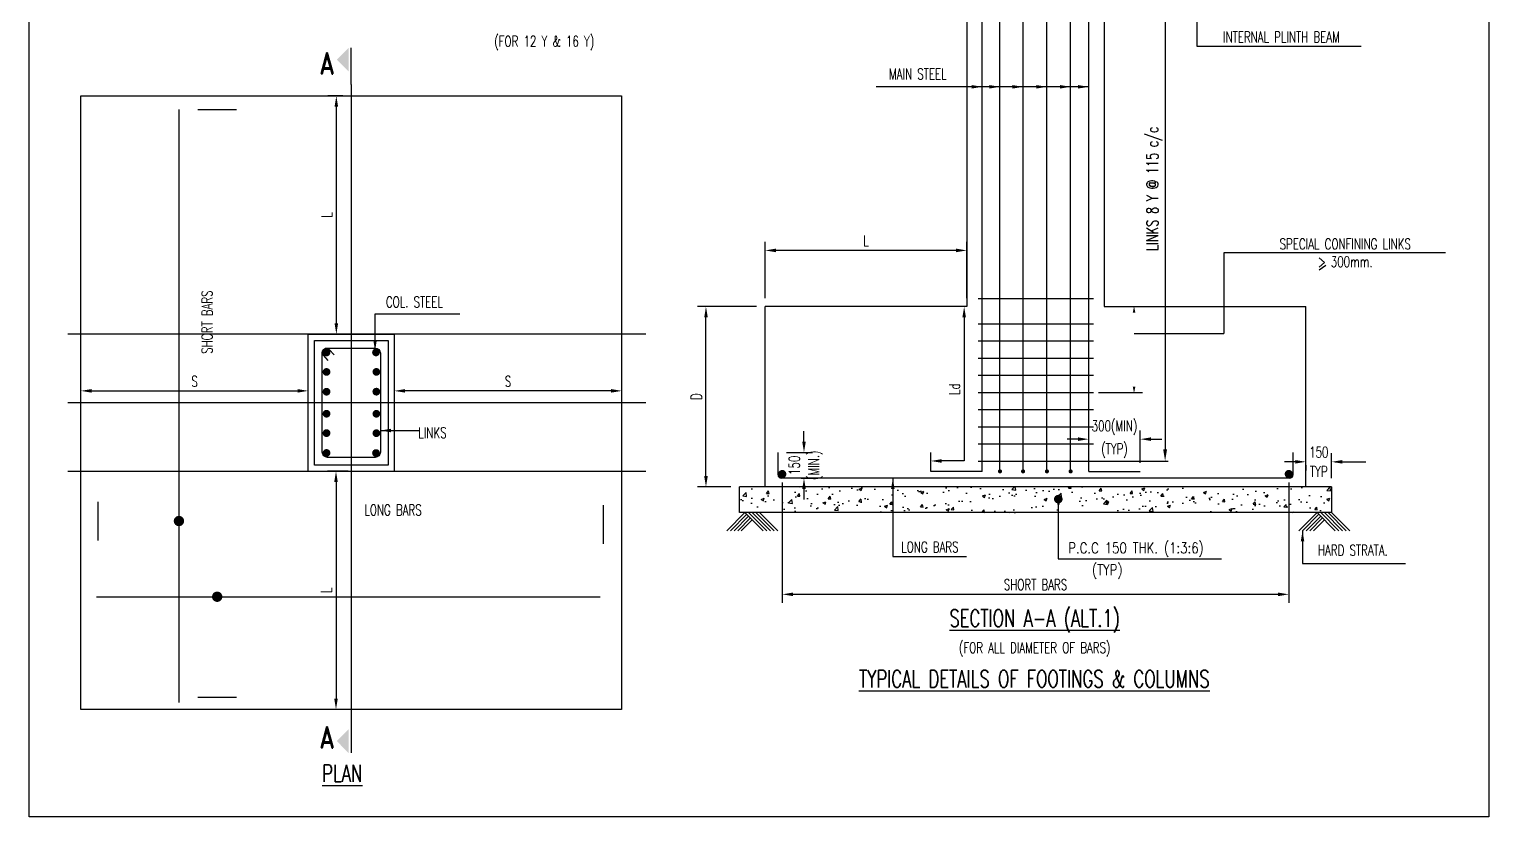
# Model space of a CAD drawing. Extents: x 489124 to 794428, y -356295 to -29813.
# Drawn here: x 714199 to 748208, y -94887 to -76521 of the extents above; entities that cross this region are included whole.
import ezdxf
from ezdxf.enums import TextEntityAlignment as Align
from ezdxf.lldxf.tags import DXFTag

# ---------------------------------------------------------------- set-up
doc = ezdxf.new("R2010")
doc.units = 0
doc.header["$LTSCALE"] = 500
doc.header["$MEASUREMENT"] = 0
doc.layers.get('DEFPOINTS').update_dxf_attribs({"color": 4})
for name, color, linetype in [('CEN', 8, 'CENTER'), ('COL', 1, 'Continuous'), ('DIM', 5, 'Continuous'), ('FOOT', 4, 'Continuous'), ('FRAME', 6, 'Continuous'), ('LINK', 2, 'Continuous'), ('MISC', 5, 'Continuous'), ('P.C.C.', 8, 'Continuous'), ('RING', 4, 'Continuous'), ('SECT', 1, 'Continuous'), ('STEEL', 6, 'Continuous'), ('TXT', 4, 'Continuous'), ('TXT1', 2, 'Continuous')]:
    doc.layers.add(name, color=color, linetype=linetype)
doc.layers.add('HEADING-TXT', color=1, linetype='Continuous', lineweight=25)
doc.styles.add('ROMAND', font='romand')
doc.styles.add('ROMANS', font='r.shx', dxfattribs={"width": 0.7, "bigfont": 'bigfont.shx'})
tags = doc.linetypes.add('CENTER', pattern=[2, 1.25, -0.25, 0.25, -0.25]).pattern_tags.tags
tags[10:11] = [DXFTag(74, 4), DXFTag(75, 0), DXFTag(340, '0'), DXFTag(46, 1.0), DXFTag(50, 0.0), DXFTag(44, 0.0), DXFTag(45, 0.0)]
tags[8:9] = [DXFTag(74, 4), DXFTag(75, 0), DXFTag(340, '0'), DXFTag(46, 1.0), DXFTag(50, 0.0), DXFTag(44, 0.0), DXFTag(45, 0.0)]
tags[6:7] = [DXFTag(74, 4), DXFTag(75, 0), DXFTag(340, '0'), DXFTag(46, 1.0), DXFTag(50, 0.0), DXFTag(44, 0.0), DXFTag(45, 0.0)]
tags[4:5] = [DXFTag(74, 4), DXFTag(75, 0), DXFTag(340, '0'), DXFTag(46, 1.0), DXFTag(50, 0.0), DXFTag(44, 0.0), DXFTag(45, 0.0)]
tags = doc.linetypes.add('HIDDEN', pattern=[0.375, 0.25, -0.125]).pattern_tags.tags
tags[6:7] = [DXFTag(74, 4), DXFTag(75, 0), DXFTag(340, '0'), DXFTag(46, 1.0), DXFTag(50, 0.0), DXFTag(44, 0.0), DXFTag(45, 0.0)]
tags[4:5] = [DXFTag(74, 4), DXFTag(75, 0), DXFTag(340, '0'), DXFTag(46, 1.0), DXFTag(50, 0.0), DXFTag(44, 0.0), DXFTag(45, 0.0)]
doc.dimstyles.new('Copy of INT2TIMES', dxfattribs={"dimtxt": 300, "dimasz": 275, "dimexe": 75, "dimexo": 75, "dimgap": 40, "dimtad": 1, "dimdec": 0, "dimlfac": 0.5, "dimrnd": 5, "dimzin": 0, "dimdsep": 46, "dimtxsty": 'ROMANS', "dimcen": -1, "dimclrd": 5, "dimclre": 5, "dimclrt": 4, "dimadec": 0, "dimazin": 0, "dimtfac": 1, "dimtdec": 0, "dimtix": 1, "dimtofl": 0, "dimtmove": 2, "dimatfit": 3, "dimfxl": 0, "dimtolj": 1, "dimtzin": 0, "dimarcsym": 0})
doc.dimstyles.new('dim25', dxfattribs={"dimtxt": 250, "dimasz": 250, "dimexe": 200, "dimexo": 200, "dimgap": 100, "dimtad": 1, "dimdec": 0, "dimlfac": 0.25, "dimzin": 0, "dimdsep": 46, "dimtxsty": 'ROMANS', "dimcen": 0, "dimclrd": 5, "dimclre": 5, "dimclrt": 4, "dimadec": 0, "dimazin": 0, "dimtfac": 1, "dimtdec": 0, "dimtix": 1, "dimtofl": 0, "dimtmove": 2, "dimatfit": 3, "dimfxl": 0, "dimtolj": 1, "dimtzin": 0, "dimlwd": -1, "dimlwe": -1, "dimarcsym": 0})
doc.dimstyles.new('INT$7', dxfattribs={"dimtxt": 9, "dimasz": 8, "dimexe": 8, "dimexo": 3, "dimgap": 2, "dimtad": 1, "dimdec": 0, "dimzin": 0, "dimdsep": 46, "dimtxsty": 'ROMANS', "dimblk": 'DIMTICK', "dimcen": -0.25, "dimclrd": 5, "dimclre": 5, "dimclrt": 4, "dimadec": 0, "dimazin": 0, "dimtfac": 1, "dimtdec": 0, "dimtix": 1, "dimtofl": 0, "dimtmove": 2, "dimatfit": 3, "dimldrblk": 'DIMTICK', "dimfxl": 0, "dimtolj": 1, "dimtzin": 0, "dimarcsym": 0})

# ---------------------------------------------------------------- blocks, each defined once
blk = doc.blocks.new('*D560')
at = {"layer": 'DEFPOINTS', "color": 0}
for p in [(721830, -86831), (721348, -92383), (721704, -92383)]:
    blk.add_point(p, dxfattribs=at)
at = {"layer": 'DIM', "color": 5}
for p, q in [((721630, -86831), (721148, -86831)), ((721348, -87081), (721348, -92133)), ((721504, -92383), (721148, -92383))]:
    blk.add_line(p, q, dxfattribs=at)
for points in [[(721306, -87081), (721389, -87081), (721348, -86831)], [(721306, -92133), (721389, -92133), (721348, -92383)]]:
    blk.add_solid(points, dxfattribs=at)
at = {"layer": 'DIM', "color": 4, "insert": (721123, -89607), "char_height": 250, "attachment_point": 5, "rotation": 90, "style": 'ROMANS'}
blk.add_mtext('\\A1;{\\A1;L}', dxfattribs=at)
blk = doc.blocks.new('*D561')
at = {"layer": 'DEFPOINTS', "color": 0}
for p in [(720702, -84955), (715403, -85231), (720702, -85231)]:
    blk.add_point(p, dxfattribs=at)
at = {"layer": 'DIM', "color": 5}
for p, q in [((715403, -85031), (715403, -84755)), ((715653, -84955), (720452, -84955)), ((720702, -85031), (720702, -84755))]:
    blk.add_line(p, q, dxfattribs=at)
for points in [[(715653, -84913), (715653, -84996), (715403, -84955)], [(720452, -84913), (720452, -84996), (720702, -84955)]]:
    blk.add_solid(points, dxfattribs=at)
at = {"layer": 'DIM', "color": 4, "insert": (718053, -84730), "char_height": 250, "attachment_point": 5, "style": 'ROMANS'}
blk.add_mtext('\\A1;{\\A1;S}', dxfattribs=at)
blk = doc.blocks.new('*D562')
at = {"layer": 'DEFPOINTS', "color": 0}
for p in [(721356, -78079), (721704, -78079), (721704, -83631)]:
    blk.add_point(p, dxfattribs=at)
at = {"layer": 'DIM', "color": 5}
for p, q in [((721504, -78079), (721156, -78079)), ((721356, -83381), (721356, -78329)), ((721504, -83631), (721156, -83631))]:
    blk.add_line(p, q, dxfattribs=at)
for points in [[(721314, -78329), (721397, -78329), (721356, -78079)], [(721314, -83381), (721397, -83381), (721356, -83631)]]:
    blk.add_solid(points, dxfattribs=at)
at = {"layer": 'DIM', "color": 4, "insert": (721131, -80855), "char_height": 250, "attachment_point": 5, "rotation": 90, "style": 'ROMANS'}
blk.add_mtext('\\A1;{\\A1;L}', dxfattribs=at)
blk = doc.blocks.new('*D564')
at = {"layer": 'DEFPOINTS', "color": 0}
for p in [(731647, -86391), (732252, -86391), (731989, -86991)]:
    blk.add_point(p, dxfattribs=at)
at = {"layer": 'DIM', "color": 5}
for p, q in [((732252, -86141), (732252, -85891)), ((731847, -86391), (732452, -86391)), ((732189, -86991), (732452, -86991)), ((732252, -87241), (732252, -87491))]:
    blk.add_line(p, q, dxfattribs=at)
for points in [[(732211, -86141), (732294, -86141), (732252, -86391)], [(732211, -87241), (732294, -87241), (732252, -86991)]]:
    blk.add_solid(points, dxfattribs=at)
at = {"layer": 'DIM', "color": 4, "char_height": 250, "rotation": 90, "style": 'ROMANS'}
for s, insert, attachment_point in [('\\A1;(MIN.)', (732352, -86691), 2), ('\\A1;150', (732152, -86691), 8)]:
    blk.add_mtext(s, dxfattribs=dict(at, insert=insert, attachment_point=attachment_point))
blk = doc.blocks.new('*D565')
at = {"layer": 'DEFPOINTS', "color": 0}
for p in [(729968, -82991), (731347, -82991), (730747, -87191)]:
    blk.add_point(p, dxfattribs=at)
at = {"layer": 'DIM', "color": 5}
for p, q in [((731147, -82991), (729768, -82991)), ((729968, -86941), (729968, -83241)), ((730547, -87191), (729768, -87191))]:
    blk.add_line(p, q, dxfattribs=at)
for points in [[(729927, -83241), (730010, -83241), (729968, -82991)], [(729927, -86941), (730010, -86941), (729968, -87191)]]:
    blk.add_solid(points, dxfattribs=at)
at = {"layer": 'DIM', "color": 4, "insert": (729743, -85091), "char_height": 250, "attachment_point": 5, "rotation": 90, "style": 'ROMANS'}
blk.add_mtext('\\A1;{\\A1;D}', dxfattribs=at)
blk = doc.blocks.new('*D566')
at = {"layer": 'DEFPOINTS', "color": 0}
for p in [(731347, -81680), (731347, -82991), (736047, -82991)]:
    blk.add_point(p, dxfattribs=at)
at = {"layer": 'DIM', "color": 5}
for p, q in [((731347, -82791), (731347, -81480)), ((736047, -82791), (736047, -81480)), ((735797, -81680), (731597, -81680))]:
    blk.add_line(p, q, dxfattribs=at)
for points in [[(731597, -81639), (731597, -81722), (731347, -81680)], [(735797, -81639), (735797, -81722), (736047, -81680)]]:
    blk.add_solid(points, dxfattribs=at)
at = {"layer": 'DIM', "color": 4, "insert": (733697, -81455), "char_height": 250, "attachment_point": 5, "style": 'ROMANS'}
blk.add_mtext('\\A1;{\\A1;L}', dxfattribs=at)
blk = doc.blocks.new('*D567')
at = {"layer": 'DEFPOINTS', "color": 0}
for p in [(743947, -86491), (744547, -86609), (744547, -87191)]:
    blk.add_point(p, dxfattribs=at)
at = {"layer": 'DIM', "color": 5}
for p, q in [((743697, -86609), (743447, -86609)), ((743947, -86691), (743947, -86809)), ((744547, -86991), (744547, -86409)), ((744797, -86609), (745047, -86609))]:
    blk.add_line(p, q, dxfattribs=at)
for points in [[(743697, -86568), (743697, -86651), (743947, -86609)], [(744797, -86568), (744797, -86651), (744547, -86609)]]:
    blk.add_solid(points, dxfattribs=at)
at = {"layer": 'DIM', "color": 4, "char_height": 250, "style": 'ROMANS'}
for s, insert, attachment_point in [('\\A1;150', (744247, -86509), 8), ('\\A1;TYP', (744247, -86709), 2)]:
    blk.add_mtext(s, dxfattribs=dict(at, insert=insert, attachment_point=attachment_point))
blk = doc.blocks.new('*D575')
at = {"layer": 'DEFPOINTS', "color": 0, "ltscale": 2}
for p in [(738995, -73891), (738887, -86591), (740666, -86591)]:
    blk.add_point(p, dxfattribs=at)
at = {"layer": 'DIM', "color": 5, "lineweight": -2, "ltscale": 2}
for p, q in [((739070, -73891), (740741, -73891)), ((740666, -74166), (740666, -86316)), ((738962, -86591), (740741, -86591))]:
    blk.add_line(p, q, dxfattribs=at)
at = {"layer": 'DIM', "color": 5, "ltscale": 2}
for points in [[(740620, -74166), (740712, -74166), (740666, -73891)], [(740620, -86316), (740712, -86316), (740666, -86591)]]:
    blk.add_solid(points, dxfattribs=at)
at = {"layer": 'DIM', "color": 4, "ltscale": 2, "insert": (740416, -80241), "char_height": 275, "attachment_point": 5, "rotation": 90, "style": 'ROMANS'}
blk.add_mtext('\\A1;LINKS 8 Y @ 115 c/c', dxfattribs=at)
blk = doc.blocks.new('DIMTICK')
for p, q in [((-1, 0), (1, 0)), ((0, 1), (0, -1))]:
    blk.add_line(p, q)
at = {"color": 2, "const_width": 0.1}
blk.add_lwpolyline([(0.71, 0.71), (-0.71, -0.71)], dxfattribs=at)
blk = doc.blocks.new('*D585')
at = {"layer": 'DEFPOINTS', "color": 0}
for p in [(731745, -86895), (743549, -86895), (743549, -89699)]:
    blk.add_point(p, dxfattribs=at)
at = {"layer": 'DIM', "color": 5}
for p, q in [((731745, -87095), (731745, -89899)), ((743549, -87095), (743549, -89899)), ((731995, -89699), (743299, -89699))]:
    blk.add_line(p, q, dxfattribs=at)
for points in [[(731995, -89658), (731995, -89741), (731745, -89699)], [(743299, -89658), (743299, -89741), (743549, -89699)]]:
    blk.add_solid(points, dxfattribs=at)
at = {"layer": 'DIM', "color": 4, "insert": (737647, -89474), "char_height": 250, "attachment_point": 5, "style": 'ROMANS'}
blk.add_mtext('\\A1;SHORT BARS', dxfattribs=at)
blk = doc.blocks.new('*D559')
at = {"layer": 'DEFPOINTS', "color": 0}
for p in [(740087, -86081), (738887, -86832), (740087, -86832)]:
    blk.add_point(p, dxfattribs=at)
at = {"layer": 'DIM', "color": 5}
for p, q in [((738887, -86632), (738887, -85881)), ((740087, -86632), (740087, -85881)), ((738637, -86081), (738387, -86081)), ((740337, -86081), (740587, -86081))]:
    blk.add_line(p, q, dxfattribs=at)
for points in [[(738637, -86039), (738637, -86122), (738887, -86081)], [(740337, -86039), (740337, -86122), (740087, -86081)]]:
    blk.add_solid(points, dxfattribs=at)
at = {"layer": 'DIM', "color": 4, "char_height": 250, "style": 'ROMANS'}
for s, insert, attachment_point in [('\\A1;300(MIN)', (739487, -85981), 8), ('\\A1;(TYP)', (739487, -86181), 2)]:
    blk.add_mtext(s, dxfattribs=dict(at, insert=insert, attachment_point=attachment_point))
blk = doc.blocks.new('*D586')
at = {"layer": 'DEFPOINTS', "color": 0}
for p in [(722707, -84955), (722707, -85231), (728006, -85231)]:
    blk.add_point(p, dxfattribs=at)
at = {"layer": 'DIM', "color": 5}
for p, q in [((722707, -85031), (722707, -84755)), ((727756, -84955), (722957, -84955)), ((728006, -85031), (728006, -84755))]:
    blk.add_line(p, q, dxfattribs=at)
for points in [[(722957, -84913), (722957, -84996), (722707, -84955)], [(727756, -84913), (727756, -84996), (728006, -84955)]]:
    blk.add_solid(points, dxfattribs=at)
at = {"layer": 'DIM', "color": 4, "insert": (725356, -84730), "char_height": 250, "attachment_point": 5, "style": 'ROMANS'}
blk.add_mtext('\\A1;{\\A1;S}', dxfattribs=at)

msp = doc.modelspace()

# ---------------------------------------------------------------- hatches: boundary and pattern name
at = {"layer": 'P.C.C.'}
h = msp.add_hatch(dxfattribs=at)
h.set_pattern_fill('AR-CONC', color=256, scale=100, style=0)
h.set_pattern_definition([(50, (46312.37, -176160.7), (717.2602, -62.75213), [75, -825]), (355, (46312.4, -176160.7), (-138.7513, 752.1921), [60, -660]), (100.4514, (46372.14, -176165.9), (578.5094, 689.43954), [63.7402, -701.1421]), (46.1842, (46312.4, -175960.7), (1067.241, -165.519), [112.5, -1237.5]), (96.6356, (46401.3, -175974.5), (934.6627, 974.1179), [95.6103, -1051.713]), (351.1842, (46312.4, -175960.7), (934.662, 974.1186), [90, -990]), (21, (46412.37, -176010.7), (596.90705, -402.6189), [75, -825]), (326, (46412.4, -176010.7), (243.3153, 725.15005), [60, -660]), (71.4514, (46462.1, -176044.26), (840.2226, 322.5305), [63.7402, -701.1421]), (37.5, (46312.37, -176160.7), (12.159855, 332.89385), [0, -652, 0, -670, 0, -662.5]), (7.5, (46312.37, -176160.7), (263.06954, 394.41171), [0, -382, 0, -637, 0, -252.5]), (327.5, (46089.37, -176160.7), (533.82244, -22.55487), [0, -250, 0, -780, 0, -1035]), (317.5, (45989.37, -176160.7), (583.18617, 100.10498), [0, -325, 0, -518, 0, -735])])
h.paths.add_polyline_path([(735601.753, -87191.287), (735601.753, -87791.287), (744546.865, -87791.287), (744546.865, -87191.287)])
h.paths.add_polyline_path([(735601.753, -87791.287), (735601.753, -87191.287), (730746.865, -87191.287), (730746.865, -87791.287)])

# ---------------------------------------------------------------- linework, layer by layer
for p, q in [((719030.168, -78399.789), (718127.83, -78399.789)), ((715809.089, -88440.871), (715809.089, -87538.533)), ((727584.318, -88525.279), (727584.318, -87622.941)), ((719030.168, -92101.503), (718127.83, -92101.503))]:
    msp.add_line(p, q)
at = {"layer": 'CEN'}
for p, q in [((721704.335, -77814.546), (721704.335, -92536.779)), ((728564.483, -83631.204), (715095.848, -83631.204)), ((728564.483, -85231.204), (715095.848, -85231.204)), ((728564.483, -86831.204), (715095.848, -86831.204))]:
    msp.add_line(p, q, dxfattribs=at)
at = {"layer": 'CEN', "linetype": 'Continuous'}
msp.add_line((739116.632, -84991.287), (740135.632, -84991.287), dxfattribs=at)
at = {"layer": 'COL', "color": 4}
for points in [[(720702.153, -86831.204), (720702.153, -83631.204), (722705.045, -83631.204), (722705.045, -86831.204)], [(720847.432, -86685.791), (720847.432, -83776.618), (722561.239, -83776.618), (722561.239, -86685.791)]]:
    msp.add_lwpolyline(points, close=True, dxfattribs=at)
at = {"layer": 'COL', "linetype": 'Continuous'}
for points, const_width in [([(731697.028, -86894.725, 1), (731793.028, -86894.725, 1)], 96), ([(736794.641, -86832.287, 1), (736842.641, -86832.287, 1)], 48), ([(737333.059, -86832.287, 1), (737381.059, -86832.287, 1)], 48), ([(737887.885, -86832.287, 1), (737935.885, -86832.287, 1)], 48), ([(738440.497, -86832.287, 1), (738488.497, -86832.287, 1)], 48), ([(743596.703, -86894.725, -1), (743500.703, -86894.725, -1)], 96)]:
    msp.add_lwpolyline(points, format="xyb", close=True, dxfattribs=dict(at, const_width=const_width))
at = {"layer": 'DEFPOINTS', "color": 0, "linetype": 'ByBlock'}
for p in [(722561.239, -83776.618), (722705.045, -83675.842), (720847.432, -86685.791)]:
    msp.add_point(p, dxfattribs=at)
at = {"layer": 'DIM'}
for p, q in [((747201.747, -81736.85), (742032.994, -81736.85)), ((742032.994, -81736.85), (742032.994, -83614.654)), ((739942.705, -83614.654), (742032.994, -83614.654)), ((744626.865, -86609.204), (745345.865, -86609.204))]:
    msp.add_line(p, q, dxfattribs=at)
at = {"layer": 'DIM', "flags": 128}
msp.add_lwpolyline([(739942.705, -84854.848, 61.213, 0, 0), (739942.705, -85007.778, 0, 0, 0), (739942.705, -83966.093, 0, 0, 0), (739942.705, -82978.407, 0, 61.213, 0), (739942.705, -83131.338, 0, 0, 0)], format="xyseb", dxfattribs=at)
at = {"layer": 'DIM', "color": 5}
for points in [[(735984, -83243), (735984, -86590), (735456.865, -86590)], [(735846.865, -82991.287), (735784, -82991.287)], [(735206.865, -86832.287), (735206.865, -86390)]]:
    msp.add_lwpolyline(points, dxfattribs=at)
at = {"layer": 'DIM'}
msp.add_lwpolyline([(727584.318, -87989.702, 0, 210.546, 0), (727133.149, -87989.702, 0, 0, 0), (727584.318, -87989.702, 0, 0, 0), (716260.258, -87989.702, 210.546, 0, 0), (715809.089, -87989.702, 210.546, 0, 0)], format="xyseb", dxfattribs=at)
at = {"layer": 'DIM', "color": 5}
for points in [[(735942.333, -83243), (736025.667, -83243), (735984, -82991.287)], [(735456.865, -86548.333), (735456.865, -86631.667), (735206.865, -86590)]]:
    msp.add_solid(points, dxfattribs=at)
at = {"layer": 'FOOT', "linetype": 'Continuous'}
for p, q in [((736046.865, -73078.027), (736046.865, -82991.287)), ((739246.865, -76078.027), (739246.865, -82991.287)), ((731346.865, -87191.287), (731346.865, -82991.287)), ((736046.865, -82991.287), (731346.865, -82991.287)), ((739246.865, -82991.287), (743946.865, -82991.287)), ((743946.865, -87191.287), (743946.865, -82991.287)), ((744546.865, -87191.287), (730746.865, -87191.287)), ((730746.865, -87791.287), (730746.865, -87191.287)), ((744546.865, -87191.287), (744546.865, -87791.287)), ((744546.865, -87791.287), (730746.865, -87791.287))]:
    msp.add_line(p, q, dxfattribs=at)
msp.add_lwpolyline([(714199, -43119), (748208.5, -43119), (748208.5, -94887), (714199, -94887)], close=True, dxfattribs=at)
at = {"layer": 'FOOT', "linetype": 'HIDDEN', "ltscale": 5}
msp.add_lwpolyline([(715403.074, -78078.996), (727997.95, -78078.996), (727997.95, -92383.412), (715403.074, -92383.412)], close=True, dxfattribs=at)
at = {"layer": 'FRAME'}
for p, q in [((736818.641, -86796.552), (736818.641, -64914.556)), ((736406.865, -86832.287), (736406.865, -65550.277)), ((737357.059, -86796.552), (737357.059, -65550.277)), ((737911.885, -86796.552), (737911.885, -65550.277)), ((738464.497, -86796.552), (738464.497, -65550.277)), ((738886.865, -86832.287), (738886.865, -67124.122)), ((731646.865, -86911.287), (731646.865, -86391.287)), ((743646.865, -86911.287), (743646.865, -86391.287)), ((743566.865, -86991.287), (731726.865, -86991.287)), ((736406.865, -86832.287), (735206.865, -86832.287)), ((738886.865, -86832.287), (740086.865, -86832.287))]:
    msp.add_line(p, q, dxfattribs=at)
for centre, start, end in [((731726.865, -86911.287), 180, 270), ((743566.865, -86911.287), 270, 0)]:
    msp.add_arc(centre, 80, start, end, dxfattribs=at)
at = {"layer": 'LINK'}
for p, q in [((736314.128, -82797.961), (738994.674, -82797.961)), ((736314.128, -83391.287), (738994.674, -83391.287)), ((736314.128, -83791.287), (738994.674, -83791.287)), ((736314.128, -84191.287), (738994.674, -84191.287)), ((736314.128, -84591.287), (738994.674, -84591.287)), ((736314.128, -84991.287), (738994.674, -84991.287)), ((736314.128, -85391.287), (738994.674, -85391.287)), ((736314.128, -85791.287), (738994.674, -85791.287)), ((736314.128, -86191.287), (738994.674, -86191.287)), ((736314.128, -86591.287), (738994.674, -86591.287))]:
    msp.add_line(p, q, dxfattribs=at)
at = {"layer": 'MISC'}
msp.add_lwpolyline([(718578.999, -78399.789, 0, 210.546, 0), (718578.999, -78850.958, 0, 0, 0), (718578.999, -78399.789, 0, 0, 0), (718578.999, -91650.334, 210.546, 0, 0), (718578.999, -92101.503, 210.546, 0, 0)], format="xyseb", dxfattribs=at)
at = {"layer": 'MISC', "const_width": 120.312}
for points in [[(717628.541, -87989.702, 1), (717748.853, -87989.702, 1)], [(718518.843, -89755.303, 1), (718639.155, -89755.303, 1)]]:
    msp.add_lwpolyline(points, format="xyb", close=True, dxfattribs=at)
at = {"layer": 'RING', "linetype": 'Continuous'}
for p, q in [((730452.601, -88215.551), (730876.865, -87791.287)), ((730537.454, -88215.551), (730919.292, -87833.714)), ((730622.307, -88215.551), (730961.718, -87876.14)), ((730707.16, -88215.551), (731004.145, -87918.566)), ((730792.013, -88215.551), (731046.571, -87960.993)), ((731301.129, -88215.551), (730876.865, -87791.287)), ((731385.982, -88215.551), (730961.718, -87791.287)), ((731470.835, -88215.551), (731046.571, -87791.287)), ((731555.688, -88215.551), (731131.424, -87791.287)), ((731640.541, -88215.551), (731216.277, -87791.287)), ((743783.19, -88215.551), (744207.454, -87791.287)), ((743868.043, -88215.551), (744249.881, -87833.714)), ((743952.896, -88215.551), (744292.307, -87876.14)), ((744037.748, -88215.551), (744334.733, -87918.566)), ((744122.601, -88215.551), (744377.16, -87960.993)), ((744631.718, -88215.551), (744207.454, -87791.287)), ((744716.571, -88215.551), (744292.307, -87791.287)), ((744801.424, -88215.551), (744377.16, -87791.287)), ((744886.277, -88215.551), (744462.013, -87791.287)), ((744971.129, -88215.551), (744546.865, -87791.287))]:
    msp.add_line(p, q, dxfattribs=at)
at = {"layer": 'SECT'}
for p, q in [((721704.335, -77814.546), (721704.335, -76954.563)), ((721704.335, -92536.779), (721704.335, -93397.687))]:
    msp.add_line(p, q, dxfattribs=at)
for points in [[(721640.89, -77508.71), (721640.89, -76954.563), (721364.61, -77232.43)], [(721640.89, -92843.54), (721640.89, -93397.687), (721364.61, -93119.82)]]:
    msp.add_solid(points, dxfattribs=at)
at = {"layer": 'STEEL'}
for p, q in [((717688.697, -78393.874), (717688.697, -92224.507)), ((715767.652, -89755.303), (727504.08, -89755.303))]:
    msp.add_line(p, q, dxfattribs=at)
msp.add_lwpolyline([(721027.9, -86385.011), (721027.9, -84077.397, -0.414213562), (721148.212, -83957.085), (722260.459, -83957.085, -0.414213562), (722380.771, -84077.397), (722380.771, -86385.011, -0.414213562), (722260.459, -86505.323), (721148.212, -86505.323, -0.414213562)], format="xyb", close=True, dxfattribs=at)
for points in [[(721168.367, -84248.533), (721052.954, -84126.126, -1), (721184.259, -84002.322), (721204.105, -84008.851)], [(721308.101, -84112.847), (721189.14, -83993.886, 1), (721061.53, -84121.495), (721067.473, -84141.524)]]:
    msp.add_lwpolyline(points, format="xyb", dxfattribs=at)
at = {"layer": 'STEEL', "const_width": 90.234}
for points in [[(721081.816, -84059.519, 1), (721172.05, -84059.519, 1)], [(722325.246, -84057.957, -1), (722235.012, -84057.957, -1)], [(721081.816, -84514.019, 1), (721172.05, -84514.019, 1)], [(722333.246, -84512.457, -1), (722243.012, -84512.457, -1)], [(721081.816, -84975.034, 1), (721172.05, -84975.034, 1)], [(722333.246, -84973.472, -1), (722243.012, -84973.472, -1)], [(721081.816, -85487.374, -1), (721172.05, -85487.374, -1)], [(722333.246, -85488.936, 1), (722243.012, -85488.936, 1)], [(721081.816, -85939.889, -1), (721172.05, -85939.889, -1)], [(722333.246, -85941.451, 1), (722243.012, -85941.451, 1)], [(721081.816, -86402.889, -1), (721172.05, -86402.889, -1)], [(722325.246, -86404.451, 1), (722235.012, -86404.451, 1)]]:
    msp.add_lwpolyline(points, format="xyb", close=True, dxfattribs=at)
at = {"layer": 'TXT', "linetype": 'ByBlock'}
msp.add_line((744252.002, -82134.008), (744411.27, -82021.541), dxfattribs=at)

# ---------------------------------------------------------------- texts
at = {"layer": 'DIM', "color": 4, "style": 'ROMANS', "width": 0.8}
for s, p in [('P.C.C 150 THK. (1:3:6)', (738411.232, -88740.615)), ('(TYP)', (738962.732, -89251.608))]:
    msp.add_text(s, height=250, dxfattribs=at).set_placement(p)
at = {"layer": 'DIM', "color": 4, "insert": (735759, -84915.894), "char_height": 250, "attachment_point": 5, "rotation": 90, "style": 'ROMANS'}
msp.add_mtext('\\A1;Ld', dxfattribs=at)
at = {"layer": 'HEADING-TXT', "color": 6, "style": 'ROMANS', "width": 0.7}
for s, p in [('%%uSECTION A-A (ALT.1)', (737627.482, -90284.704)), ('%%uTYPICAL DETAILS OF FOOTINGS & COLUMNS', (737618.482, -91669.204)), ('%%uPLAN', (721493.482, -93874.719))]:
    msp.add_text(s, height=400, dxfattribs=at).set_placement(p, align=Align.MIDDLE)
at = {"layer": 'TXT', "style": 'ROMANS', "width": 0.7}
for s, p in [('(FOR 12 Y & 16 Y)', (726199.482, -76821.044)), ('INTERNAL PLINTH BEAM', (743375.959, -76703.127)), ('(FOR ALL DIAMETER OF BARS)', (737627.482, -90961.204))]:
    msp.add_text(s, height=250, dxfattribs=at).set_placement(p, align=Align.MIDDLE)
at = {"layer": 'TXT', "linetype": 'ByBlock', "style": 'ROMANS', "width": 0.7}
for s, p in [('MAIN STEEL', (734903.123, -77566.172)), ('SPECIAL CONFINING LINKS', (744863.764, -81529.564)), ('> 300mm.', (744863.764, -81944.586))]:
    msp.add_text(s, height=250, dxfattribs=at).set_placement(p, align=Align.MIDDLE)
at = {"layer": 'TXT', "style": 'ROMANS', "width": 0.7}
msp.add_text('SHORT BARS', height=250, rotation=90, dxfattribs=at).set_placement((718470.198, -84090.781))
for s, p in [('COL. STEEL', (722510.608, -83008.104)), ('LINKS', (723265.072, -86056.541)), ('LONG BARS', (722009.088, -87857.63)), ('LONG BARS', (734518.178, -88721.467)), ('HARD STRATA.', (744228.03, -88795.244))]:
    msp.add_text(s, height=250, dxfattribs=at).set_placement(p)
at = {"layer": 'TXT1', "style": 'ROMAND', "width": 0.8}
for p in [(721136.923, -77314.256), (721136.923, -93028.256)]:
    msp.add_text('A', height=500, dxfattribs=at).set_placement(p, align=Align.MIDDLE)

# ---------------------------------------------------------------- dimensions: what is measured, and where the dimension line sits
at = {"layer": 'DIM', "ltscale": 2}
dim = msp.add_linear_dim(base=(740666, -86591.287), p1=(738994.674, -73891.189), p2=(738886.865, -86591.287), angle=90, text='LINKS 8 Y @ 115 c/c', dimstyle='Copy of INT2TIMES', override={"dimtxt": 275}, dxfattribs=at)
dim.commit()
dim.dimension.update_dxf_attribs({"geometry": '*D575', "text_midpoint": (740416.476, -80241.238)})
at = {"layer": 'DIM'}
for base, p1, p2, angle, text, picture, middle in [((721355.651, -78078.996), (721703.599, -83631.204), (721704.335, -78078.996), 90, '{\\A1;L}', '*D562', (721130.651, -80855.1)), ((729968.365, -82991.287), (730746.865, -87191.287), (731346.865, -82991.287), 90, '{\\A1;D}', '*D565', (729743.365, -85091.287)), ((722706.518, -84954.746), (728005.597, -85231.204), (722706.518, -85231.204), 180, '{\\A1;S}', '*D586', (725356.057, -84729.746)), ((732252.259, -86391.287), (731988.64, -86991.287), (731646.865, -86391.287), 90, '<>\\X(MIN.)', '*D564', (732252.259, -86691.287)), ((721347.683, -92383.412), (721830.166, -86831.204), (721704.335, -92383.412), 90, '{\\A1;L}', '*D560', (721122.683, -89607.308))]:
    dim = msp.add_linear_dim(base=base, p1=p1, p2=p2, angle=angle, text=text, dimstyle='dim25', dxfattribs=at)
    dim.commit()
    dim.dimension.update_dxf_attribs({"geometry": picture, "text_midpoint": middle})
for base, p1, p2, text, picture, middle in [((731346.865, -81680.204), (736046.865, -82991.287), (731346.865, -82991.287), '{\\A1;L}', '*D566', (733696.865, -81455.204)), ((720702.153, -84954.746), (715403.074, -85231.204), (720702.153, -85231.204), '{\\A1;S}', '*D561', (718052.613, -84729.746)), ((740086.865, -86080.704), (738886.865, -86832.287), (740086.865, -86832.287), '300(MIN)\\X(TYP)', '*D559', (739486.865, -86080.704)), ((744546.865, -86609.204), (743946.865, -86491.287), (744546.865, -87191.287), '<>\\XTYP', '*D567', (744246.865, -86609.204)), ((743548.703, -89699.204), (731745.028, -86894.725), (743548.703, -86894.725), 'SHORT BARS', '*D585', (737646.865, -89474.204))]:
    dim = msp.add_linear_dim(base=base, p1=p1, p2=p2, text=text, dimstyle='dim25', dxfattribs=at)
    dim.commit()
    dim.dimension.update_dxf_attribs({"geometry": picture, "text_midpoint": middle})

# ---------------------------------------------------------------- leaders
for points in [[(741407.5, -75967.187), (741407.5, -76919.187), (745233, -76919.187)], [(736406.865, -77865.204), (733935, -77865.204)], [(738464.497, -77865.204), (734115.131, -77865.204)], [(736818.641, -77865.204), (734346.776, -77865.204)], [(738886.865, -77865.204), (734537.5, -77865.204)], [(737357.059, -77865.204), (734885.193, -77865.204)], [(737911.885, -77865.204), (735440.019, -77865.204)], [(722258.328, -84019.679), (722258.328, -83155.743), (724236.05, -83155.743)], [(722380.771, -85879.518), (723294.929, -85879.518)], [(734322.5, -86991.287), (734322.5, -88816.204), (736038.5, -88816.204)], [(743868.043, -88215.551), (743868.043, -88980.704), (746268, -88980.704)]]:
    msp.add_leader(points, dimstyle='dim25', dxfattribs=at)
at = {"layer": 'TXT'}
msp.add_leader([(738177, -87478.704), (738177, -88868.204), (741983.5, -88868.204)], dimstyle='INT$7', override={"dimasz": 200, "dimgap": 2, "dimtad": 0, "dimldrblk": 'Dot'}, dxfattribs=at)

doc.saveas('drawing.dxf')
